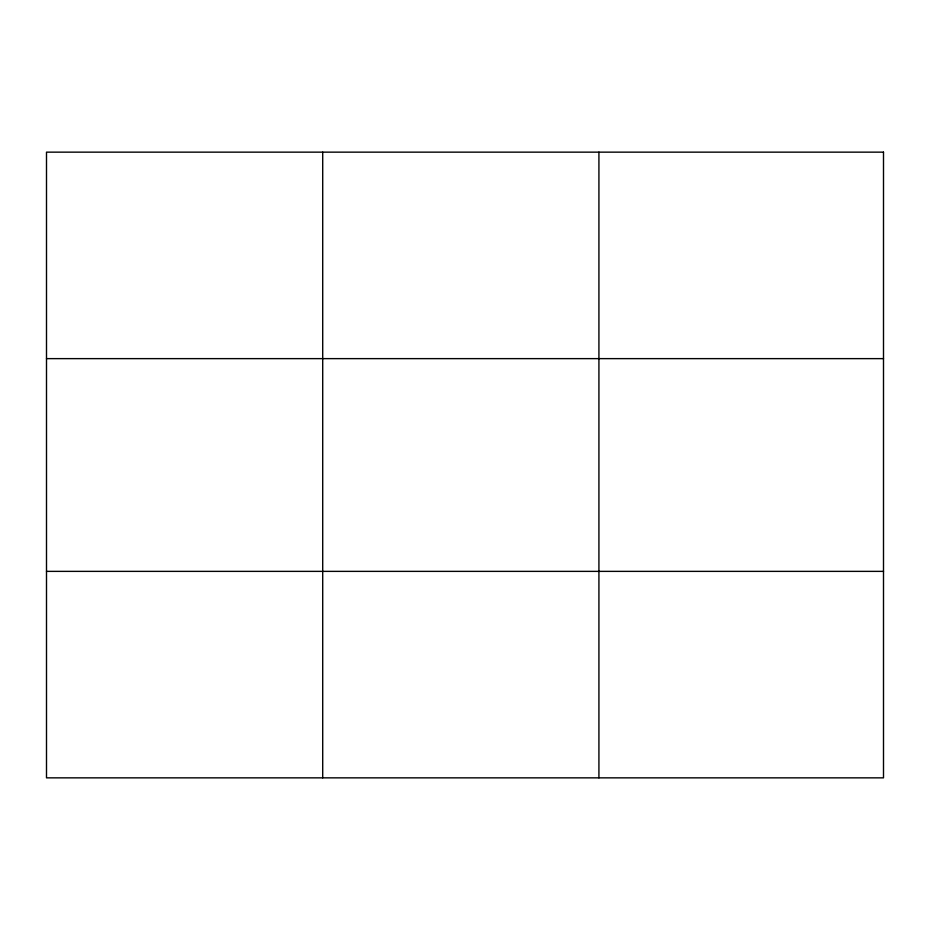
<?xml version="1.0" encoding="UTF-8"?>
<svg xmlns="http://www.w3.org/2000/svg" width="930" height="930" viewBox="0 0 930 930"><rect width="100%" height="100%" fill="white"/><g stroke="black" fill="none" stroke-linecap="round" stroke-linejoin="round"><path stroke-width="1.4" d="M322.71 152.148L322.71 777.852M598.92 152.148L598.92 777.852M46.5 358.631L883.5 358.631M46.5 571.369L883.5 571.369M883.5 152.148L883.5 777.852L46.5 777.852L46.5 152.148L883.5 152.148"/></g></svg>
